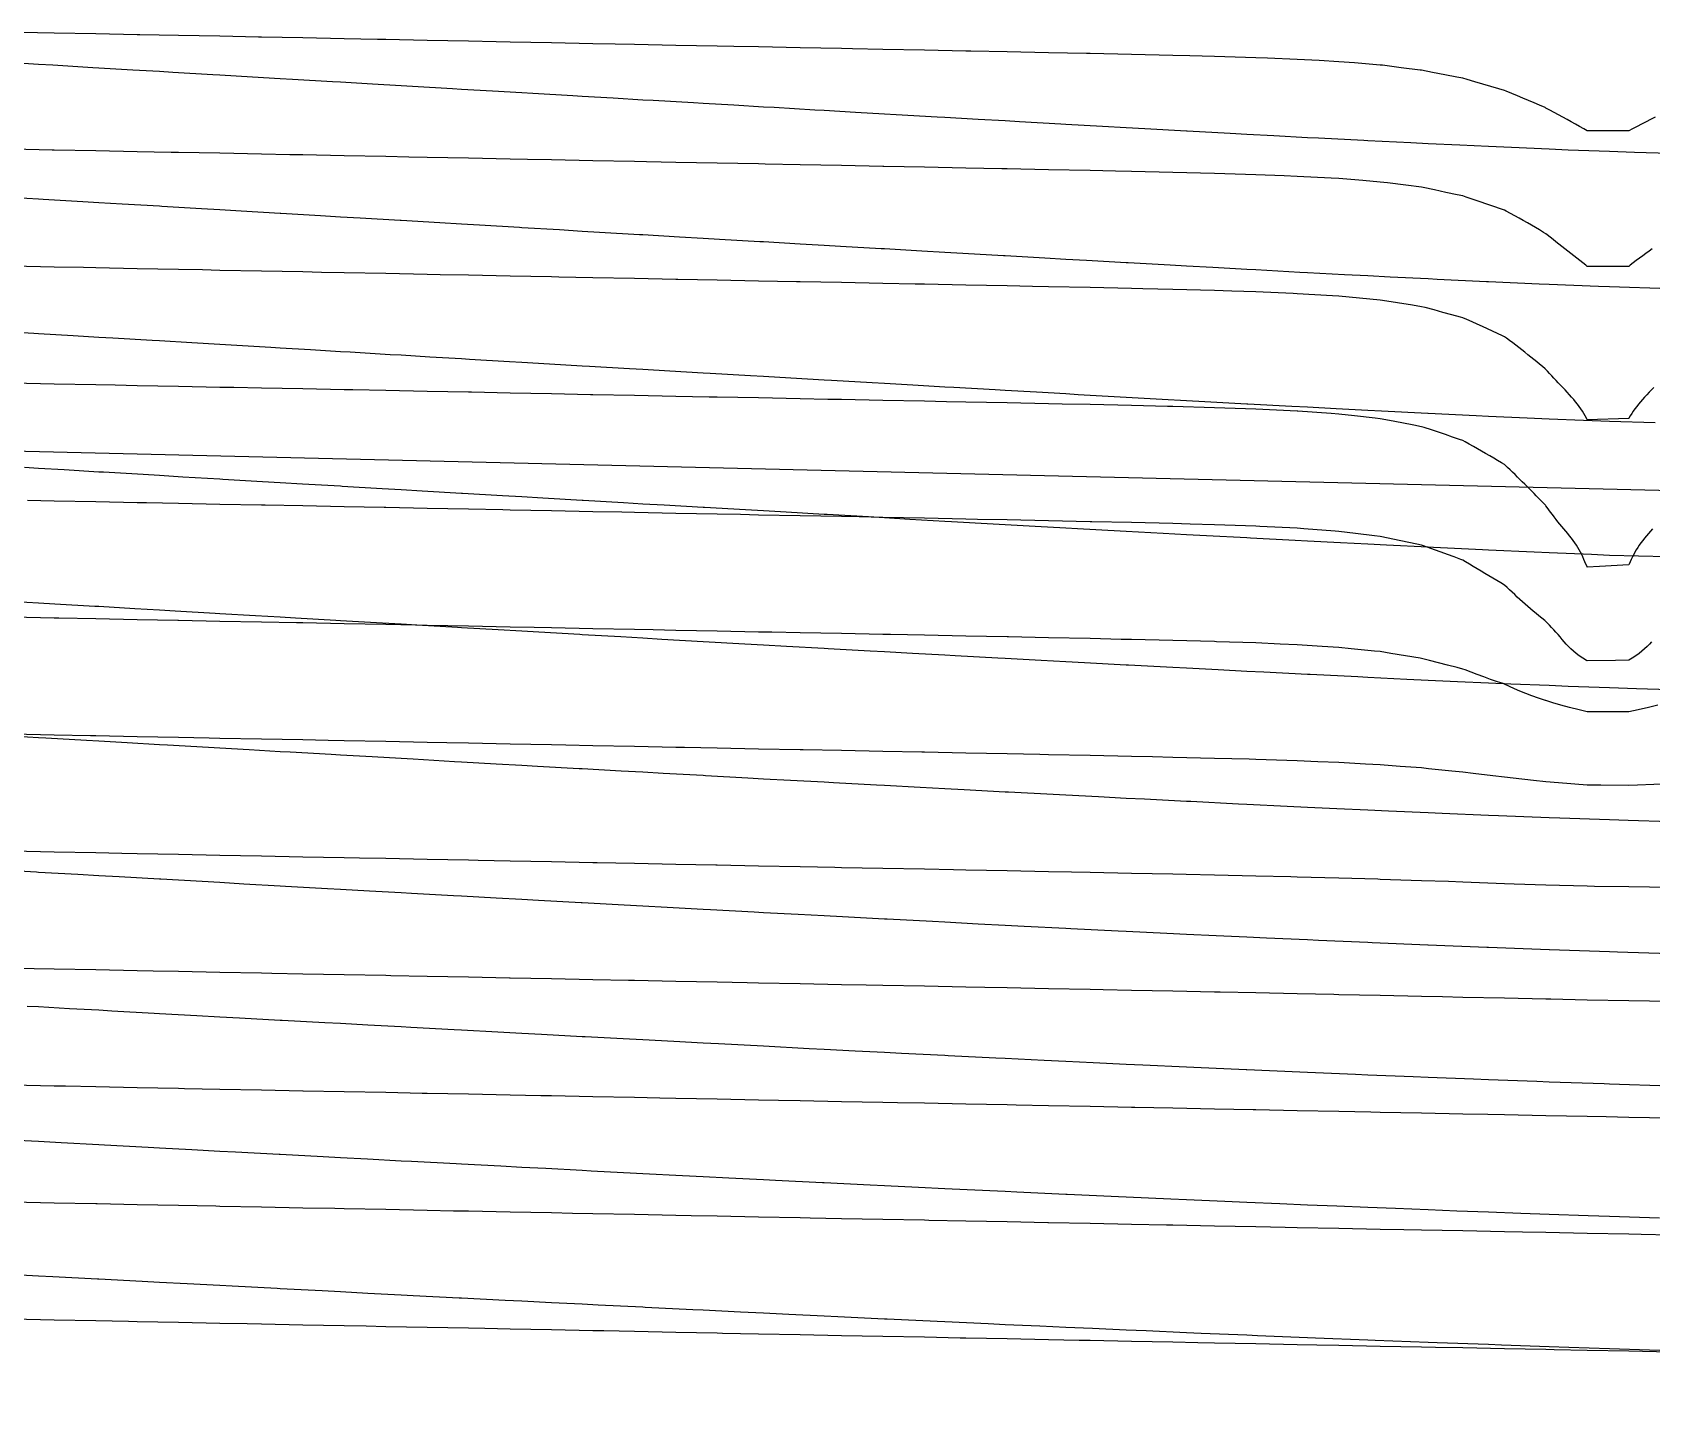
# Model space of a CAD drawing. Header units: metres. Extents: x 0 to 7092, y 40 to 458.
# Drawn here: x 2475.7 to 2560.4, y 40 to 112 of the extents above; entities that cross this region are included whole.
import ezdxf

# ---------------------------------------------------------------- set-up
doc = ezdxf.new("R2010")
doc.units = ezdxf.units.M

msp = doc.modelspace()

# ---------------------------------------------------------------- linework, layer by layer
at = {"layer": 'Contour_Level_10'}
msp.add_lwpolyline([(2561.38, 105.691), (2559.533, 105.748), (2558.218, 105.788), (2556.053, 105.871), (2555.057, 105.909), (2553.095, 105.994), (2551.895, 106.046), (2550.386, 106.117), (2548.733, 106.195), (2547.823, 106.24), (2545.571, 106.352), (2545.358, 106.363), (2542.984, 106.486), (2542.41, 106.516), (2540.661, 106.61), (2539.248, 106.685), (2538.374, 106.733), (2536.118, 106.856), (2536.086, 106.858), (2533.899, 106.979), (2532.924, 107.033), (2531.696, 107.102), (2529.763, 107.211), (2529.508, 107.225), (2527.338, 107.348), (2526.601, 107.39), (2525.18, 107.471), (2523.439, 107.571), (2523.031, 107.595), (2520.892, 107.718), (2520.277, 107.753), (2518.76, 107.841), (2517.116, 107.936), (2516.633, 107.964), (2514.513, 108.087), (2513.954, 108.12), (2512.398, 108.21), (2510.792, 108.304), (2510.286, 108.333), (2508.179, 108.456), (2507.63, 108.488), (2506.075, 108.58), (2504.468, 108.674), (2503.972, 108.703), (2501.873, 108.826), (2501.307, 108.859), (2499.775, 108.949), (2498.145, 109.045), (2497.679, 109.072), (2495.585, 109.195), (2494.983, 109.231), (2493.492, 109.318), (2491.821, 109.417), (2491.4, 109.441), (2489.309, 109.565), (2488.66, 109.603), (2487.219, 109.688), (2485.498, 109.789), (2485.129, 109.811), (2483.039, 109.934), (2482.336, 109.975), (2480.949, 110.057), (2479.174, 110.162), (2478.86, 110.18), (2476.77, 110.303), (2476.013, 110.348), (2474.68, 110.426)], dxfattribs=at)
at = {"layer": 'Contour_Level_11'}
msp.add_lwpolyline([(2561.38, 98.612), (2558.218, 98.707), (2557.64, 98.73), (2555.057, 98.83), (2554.54, 98.853), (2551.895, 98.97), (2551.774, 98.976), (2549.205, 99.099), (2548.733, 99.122), (2546.741, 99.222), (2545.571, 99.281), (2544.348, 99.345), (2542.41, 99.447), (2542.008, 99.468), (2539.719, 99.592), (2539.248, 99.617), (2537.467, 99.715), (2536.086, 99.791), (2535.238, 99.838), (2533.03, 99.961), (2532.924, 99.967), (2530.848, 100.084), (2529.763, 100.145), (2528.677, 100.207), (2526.601, 100.326), (2526.517, 100.33), (2524.373, 100.453), (2523.439, 100.507), (2522.236, 100.577), (2520.277, 100.69), (2520.106, 100.7), (2517.985, 100.823), (2517.116, 100.873), (2515.87, 100.946), (2513.954, 101.058), (2513.759, 101.069), (2511.655, 101.192), (2510.792, 101.243), (2509.554, 101.315), (2507.63, 101.428), (2507.455, 101.438), (2505.362, 101.562), (2504.468, 101.614), (2503.271, 101.685), (2501.307, 101.8), (2501.182, 101.808), (2499.096, 101.931), (2498.145, 101.987), (2497.012, 102.054), (2494.983, 102.174), (2494.93, 102.177), (2492.85, 102.3), (2491.821, 102.361), (2490.772, 102.423), (2488.694, 102.547), (2488.66, 102.549), (2486.619, 102.67), (2485.498, 102.736), (2484.544, 102.793), (2482.471, 102.916), (2482.336, 102.924), (2480.399, 103.039), (2479.174, 103.112), (2478.327, 103.162), (2476.256, 103.285), (2476.013, 103.3), (2474.187, 103.408)], dxfattribs=at)
at = {"layer": 'Contour_Level_12'}
msp.add_lwpolyline([(2560.615, 91.589), (2558.218, 91.658), (2556.856, 91.712), (2555.057, 91.783), (2553.905, 91.835), (2551.895, 91.926), (2551.235, 91.958), (2548.733, 92.08), (2548.704, 92.081), (2546.284, 92.204), (2545.571, 92.24), (2543.917, 92.327), (2542.41, 92.406), (2541.591, 92.45), (2539.301, 92.574), (2539.248, 92.576), (2537.05, 92.697), (2536.086, 92.749), (2534.819, 92.82), (2532.924, 92.925), (2532.605, 92.943), (2530.412, 93.066), (2529.763, 93.103), (2528.234, 93.189), (2526.601, 93.282), (2526.067, 93.312), (2523.912, 93.435), (2523.439, 93.462), (2521.768, 93.559), (2520.277, 93.644), (2519.63, 93.682), (2517.501, 93.805), (2517.116, 93.827), (2515.379, 93.928), (2513.954, 94.011), (2513.262, 94.051), (2511.151, 94.174), (2510.792, 94.195), (2509.046, 94.297), (2507.63, 94.38), (2506.943, 94.42), (2504.846, 94.544), (2504.468, 94.566), (2502.752, 94.667), (2501.307, 94.752), (2500.661, 94.79), (2498.574, 94.913), (2498.145, 94.938), (2496.489, 95.036), (2494.983, 95.125), (2494.407, 95.159), (2492.327, 95.282), (2491.821, 95.312), (2490.25, 95.405), (2488.66, 95.5), (2488.175, 95.529), (2486.102, 95.652), (2485.498, 95.688), (2484.032, 95.775), (2482.336, 95.876), (2481.962, 95.898), (2479.895, 96.021), (2479.174, 96.064), (2477.83, 96.144), (2476.013, 96.253), (2475.766, 96.267), (2473.705, 96.39)], dxfattribs=at)
at = {"layer": 'Contour_Level_13'}
msp.add_lwpolyline([(2561.252, 84.571), (2558.218, 84.657), (2557.279, 84.694), (2555.057, 84.781), (2554.271, 84.817), (2551.895, 84.924), (2551.571, 84.94), (2549.016, 85.063), (2548.733, 85.077), (2546.549, 85.186), (2545.571, 85.235), (2544.136, 85.309), (2542.41, 85.398), (2541.766, 85.432), (2539.434, 85.556), (2539.248, 85.565), (2537.139, 85.679), (2536.086, 85.735), (2534.867, 85.802), (2532.924, 85.908), (2532.614, 85.925), (2530.384, 86.048), (2529.763, 86.082), (2528.171, 86.171), (2526.601, 86.259), (2525.971, 86.294), (2523.784, 86.417), (2523.439, 86.437), (2521.61, 86.541), (2520.277, 86.616), (2519.445, 86.664), (2517.289, 86.787), (2517.116, 86.797), (2515.144, 86.91), (2513.954, 86.978), (2513.004, 87.033), (2510.871, 87.156), (2510.792, 87.161), (2508.746, 87.279), (2507.63, 87.344), (2506.625, 87.402), (2504.509, 87.526), (2504.468, 87.528), (2502.4, 87.649), (2501.307, 87.712), (2500.294, 87.772), (2498.191, 87.895), (2498.145, 87.898), (2496.094, 88.018), (2494.983, 88.083), (2493.999, 88.141), (2491.907, 88.264), (2491.821, 88.269), (2489.82, 88.387), (2488.66, 88.456), (2487.735, 88.511), (2485.653, 88.634), (2485.498, 88.643), (2483.574, 88.757), (2482.336, 88.83), (2481.497, 88.88), (2479.422, 89.003), (2479.174, 89.018), (2477.351, 89.126), (2476.013, 89.206), (2475.281, 89.249)], dxfattribs=at)
at = {"layer": 'Contour_Level_14'}
msp.add_lwpolyline([(2561.38, 77.624), (2559.637, 77.676), (2558.218, 77.718), (2556.061, 77.799), (2555.057, 77.837), (2553.048, 77.922), (2551.895, 77.971), (2550.267, 78.045), (2548.733, 78.115), (2547.615, 78.168), (2545.571, 78.266), (2545.053, 78.291), (2542.56, 78.414), (2542.41, 78.422), (2540.129, 78.538), (2539.248, 78.582), (2537.737, 78.661), (2536.086, 78.746), (2535.377, 78.784), (2533.047, 78.907), (2532.924, 78.913), (2530.75, 79.03), (2529.763, 79.083), (2528.472, 79.153), (2526.601, 79.255), (2526.211, 79.276), (2523.971, 79.399), (2523.439, 79.429), (2521.747, 79.523), (2520.277, 79.604), (2519.534, 79.646), (2517.333, 79.769), (2517.116, 79.781), (2515.146, 79.892), (2513.954, 79.959), (2512.968, 80.015), (2510.797, 80.138), (2510.792, 80.138), (2508.637, 80.261), (2507.63, 80.319), (2506.484, 80.384), (2504.468, 80.5), (2504.336, 80.508), (2502.197, 80.631), (2501.307, 80.682), (2500.063, 80.754), (2498.145, 80.865), (2497.934, 80.877), (2495.811, 81), (2494.983, 81.048), (2493.692, 81.123), (2491.821, 81.232), (2491.577, 81.246), (2489.466, 81.369), (2488.66, 81.416), (2487.36, 81.492), (2485.498, 81.601), (2485.256, 81.616), (2483.157, 81.739), (2482.336, 81.787), (2481.06, 81.862), (2479.174, 81.973), (2478.966, 81.985), (2476.875, 82.108), (2476.013, 82.159), (2474.787, 82.231)], dxfattribs=at)
at = {"layer": 'Contour_Level_15'}
msp.add_lwpolyline([(2561.38, 70.711), (2559.188, 70.781), (2558.218, 70.812), (2555.621, 70.904), (2555.057, 70.924), (2552.418, 71.027), (2551.895, 71.048), (2549.455, 71.15), (2548.733, 71.181), (2546.65, 71.273), (2545.571, 71.321), (2543.957, 71.396), (2542.41, 71.468), (2541.348, 71.52), (2539.248, 71.621), (2538.804, 71.643), (2536.317, 71.766), (2536.086, 71.777), (2533.881, 71.889), (2532.924, 71.937), (2531.479, 72.012), (2529.763, 72.101), (2529.107, 72.135), (2526.762, 72.258), (2526.601, 72.267), (2524.447, 72.381), (2523.439, 72.435), (2522.15, 72.505), (2520.277, 72.605), (2519.87, 72.628), (2517.609, 72.751), (2517.116, 72.778), (2515.364, 72.874), (2513.954, 72.951), (2513.131, 72.997), (2510.909, 73.12), (2510.792, 73.127), (2508.701, 73.243), (2507.63, 73.303), (2506.502, 73.366), (2504.468, 73.481), (2504.31, 73.489), (2502.129, 73.613), (2501.307, 73.659), (2499.955, 73.736), (2498.145, 73.838), (2497.787, 73.859), (2495.626, 73.982), (2494.983, 74.019), (2493.472, 74.105), (2491.821, 74.2), (2491.322, 74.228), (2489.178, 74.351), (2488.66, 74.381), (2487.038, 74.474), (2485.498, 74.563), (2484.903, 74.598), (2482.771, 74.721), (2482.336, 74.746), (2480.644, 74.844), (2479.174, 74.929), (2478.519, 74.967), (2476.397, 75.09), (2476.013, 75.112), (2474.279, 75.213)], dxfattribs=at)
at = {"layer": 'Contour_Level_16'}
for points in [[(2560.612, 107.595), (2560.371, 107.471), (2560.134, 107.348), (2559.899, 107.225), (2559.664, 107.102), (2559.428, 106.979), (2559.224, 106.874), (2557.056, 106.875), (2556.87, 106.979), (2556.651, 107.102), (2556.435, 107.225), (2556.218, 107.348), (2556.001, 107.471), (2555.78, 107.595), (2555.556, 107.718), (2555.327, 107.841), (2555.093, 107.964), (2554.888, 108.069), (2554.847, 108.087), (2554.559, 108.21), (2554.271, 108.333), (2553.981, 108.456), (2553.69, 108.58), (2553.399, 108.703), (2553.107, 108.826), (2552.815, 108.949), (2552.72, 108.989), (2552.435, 109.072), (2552.015, 109.195), (2551.596, 109.318), (2551.178, 109.441), (2550.762, 109.565), (2550.552, 109.627), (2550.236, 109.688), (2549.599, 109.811), (2548.965, 109.934), (2548.384, 110.047), (2548.306, 110.057), (2547.317, 110.18), (2546.334, 110.303), (2546.216, 110.318), (2544.876, 110.426), (2544.048, 110.494), (2543.022, 110.55), (2541.88, 110.612), (2540.33, 110.673), (2539.712, 110.697), (2537.544, 110.763), (2536.267, 110.796), (2535.376, 110.819), (2533.208, 110.868), (2531.04, 110.915), (2530.853, 110.919), (2528.871, 110.96), (2526.703, 111.004), (2524.804, 111.042), (2524.535, 111.047), (2522.367, 111.091), (2520.199, 111.134), (2518.615, 111.165), (2518.031, 111.177), (2515.863, 111.22), (2513.695, 111.263), (2512.401, 111.288), (2511.527, 111.306), (2509.359, 111.349), (2507.191, 111.391), (2506.184, 111.411), (2505.023, 111.434), (2502.855, 111.477), (2500.687, 111.52), (2499.966, 111.535), (2498.519, 111.563), (2496.35, 111.606), (2494.182, 111.649), (2493.747, 111.658), (2492.014, 111.692), (2489.846, 111.735), (2487.678, 111.778), (2487.529, 111.781), (2485.51, 111.821), (2483.342, 111.864), (2481.311, 111.904), (2481.174, 111.907), (2479.006, 111.95), (2476.838, 111.992), (2475.093, 112.027)], [(2561.38, 63.797), (2558.639, 63.886), (2558.218, 63.899), (2555.081, 64.009), (2555.057, 64.01), (2551.895, 64.128), (2551.802, 64.132), (2548.733, 64.255), (2548.719, 64.255), (2545.794, 64.378), (2545.571, 64.388), (2542.988, 64.502), (2542.41, 64.527), (2540.272, 64.625), (2539.248, 64.671), (2537.63, 64.748), (2536.086, 64.821), (2535.048, 64.871), (2532.924, 64.974), (2532.516, 64.994), (2530.031, 65.117), (2529.763, 65.13), (2527.588, 65.24), (2526.601, 65.29), (2525.175, 65.363), (2523.439, 65.453), (2522.787, 65.486), (2520.425, 65.61), (2520.277, 65.617), (2518.09, 65.733), (2517.116, 65.784), (2515.772, 65.856), (2513.954, 65.953), (2513.47, 65.979), (2511.185, 66.102), (2510.792, 66.123), (2508.916, 66.225), (2507.63, 66.295), (2506.659, 66.348), (2504.468, 66.468), (2504.411, 66.471), (2502.178, 66.595), (2501.307, 66.643), (2499.953, 66.718), (2498.145, 66.818), (2497.736, 66.841), (2495.528, 66.964), (2494.983, 66.994), (2493.327, 67.087), (2491.821, 67.171), (2491.133, 67.21), (2488.944, 67.333), (2488.66, 67.349), (2486.762, 67.456), (2485.498, 67.528), (2484.584, 67.58), (2482.411, 67.703), (2482.336, 67.707), (2480.242, 67.826), (2479.174, 67.886), (2478.076, 67.949), (2476.013, 68.066), (2475.913, 68.072), (2473.753, 68.195)]]:
    msp.add_lwpolyline(points, dxfattribs=at)
at = {"layer": 'Contour_Level_17'}
for points in [[(2560.459, 100.7), (2560.292, 100.577), (2560.125, 100.453), (2559.956, 100.33), (2559.788, 100.207), (2559.622, 100.084), (2559.457, 99.961), (2559.297, 99.838), (2559.224, 99.781), (2557.056, 99.777), (2556.983, 99.838), (2556.83, 99.961), (2556.674, 100.084), (2556.515, 100.207), (2556.355, 100.33), (2556.195, 100.453), (2556.036, 100.577), (2555.878, 100.7), (2555.722, 100.823), (2555.568, 100.946), (2555.416, 101.069), (2555.263, 101.192), (2555.11, 101.315), (2554.954, 101.438), (2554.888, 101.49), (2554.769, 101.562), (2554.562, 101.685), (2554.352, 101.808), (2554.139, 101.931), (2553.924, 102.054), (2553.707, 102.177), (2553.487, 102.3), (2553.264, 102.423), (2553.038, 102.547), (2552.81, 102.67), (2552.72, 102.718), (2552.508, 102.793), (2552.158, 102.916), (2551.804, 103.039), (2551.447, 103.162), (2551.086, 103.285), (2550.722, 103.408), (2550.552, 103.465), (2550.24, 103.532), (2549.653, 103.655), (2549.063, 103.778), (2548.468, 103.901), (2548.384, 103.918), (2547.561, 104.024), (2546.6, 104.147), (2546.216, 104.196), (2545.304, 104.27), (2544.048, 104.372), (2543.658, 104.393), (2541.88, 104.49), (2541.193, 104.517), (2539.712, 104.574), (2537.551, 104.64), (2537.544, 104.64), (2535.376, 104.695), (2533.208, 104.745), (2532.375, 104.763), (2531.04, 104.791), (2528.871, 104.836), (2526.703, 104.88), (2526.425, 104.886), (2524.535, 104.924), (2522.367, 104.967), (2520.253, 105.009), (2520.199, 105.01), (2518.031, 105.053), (2515.863, 105.096), (2514.043, 105.132), (2513.695, 105.139), (2511.527, 105.182), (2509.359, 105.225), (2507.826, 105.255), (2507.191, 105.268), (2505.023, 105.311), (2502.855, 105.354), (2501.608, 105.378), (2500.687, 105.397), (2498.519, 105.44), (2496.35, 105.482), (2495.389, 105.502), (2494.182, 105.525), (2492.014, 105.568), (2489.846, 105.611), (2489.171, 105.625), (2487.678, 105.654), (2485.51, 105.697), (2483.342, 105.74), (2482.953, 105.748), (2481.174, 105.783), (2479.006, 105.826), (2476.838, 105.869), (2476.735, 105.871), (2474.67, 105.912)], [(2561.38, 56.879), (2558.218, 56.982), (2557.946, 56.991), (2555.057, 57.091), (2554.418, 57.114), (2551.895, 57.206), (2551.095, 57.237), (2548.733, 57.328), (2547.939, 57.36), (2545.571, 57.456), (2544.92, 57.483), (2542.41, 57.589), (2542.013, 57.607), (2539.248, 57.727), (2539.198, 57.73), (2536.47, 57.853), (2536.086, 57.87), (2533.806, 57.976), (2532.924, 58.017), (2531.195, 58.099), (2529.763, 58.167), (2528.631, 58.222), (2526.601, 58.321), (2526.106, 58.345), (2523.618, 58.468), (2523.439, 58.477), (2521.167, 58.592), (2520.277, 58.636), (2518.741, 58.715), (2517.116, 58.798), (2516.339, 58.838), (2513.957, 58.961), (2513.954, 58.961), (2511.601, 59.084), (2510.792, 59.126), (2509.261, 59.207), (2507.63, 59.293), (2506.935, 59.33), (2504.623, 59.453), (2504.468, 59.462), (2502.328, 59.577), (2501.307, 59.631), (2500.042, 59.7), (2498.145, 59.802), (2497.767, 59.823), (2495.502, 59.946), (2494.983, 59.974), (2493.247, 60.069), (2491.821, 60.147), (2490.999, 60.192), (2488.757, 60.315), (2488.66, 60.321), (2486.524, 60.438), (2485.498, 60.495), (2484.295, 60.562), (2482.336, 60.67), (2482.071, 60.685), (2479.852, 60.808), (2479.174, 60.845), (2477.637, 60.931), (2476.013, 61.021), (2475.424, 61.054)]]:
    msp.add_lwpolyline(points, dxfattribs=at)
at = {"layer": 'Contour_Level_18'}
for points in [[(2560.535, 93.435), (2560.412, 93.312), (2560.291, 93.189), (2560.173, 93.066), (2560.057, 92.943), (2559.945, 92.82), (2559.838, 92.697), (2559.736, 92.574), (2559.64, 92.45), (2559.549, 92.327), (2559.464, 92.204), (2559.384, 92.081), (2559.308, 91.958), (2559.235, 91.835), (2559.224, 91.817), (2557.056, 91.751), (2557.012, 91.835), (2556.945, 91.958), (2556.875, 92.081), (2556.8, 92.204), (2556.72, 92.327), (2556.635, 92.45), (2556.543, 92.574), (2556.446, 92.697), (2556.344, 92.82), (2556.237, 92.943), (2556.126, 93.066), (2556.011, 93.189), (2555.894, 93.312), (2555.776, 93.435), (2555.658, 93.559), (2555.54, 93.682), (2555.423, 93.805), (2555.307, 93.928), (2555.194, 94.051), (2555.082, 94.174), (2554.971, 94.297), (2554.888, 94.39), (2554.852, 94.42), (2554.705, 94.544), (2554.557, 94.667), (2554.408, 94.79), (2554.257, 94.913), (2554.105, 95.036), (2553.951, 95.159), (2553.795, 95.282), (2553.638, 95.405), (2553.479, 95.529), (2553.318, 95.652), (2553.155, 95.775), (2552.991, 95.898), (2552.824, 96.021), (2552.72, 96.097), (2552.622, 96.144), (2552.363, 96.267), (2552.1, 96.39), (2551.836, 96.514), (2551.568, 96.637), (2551.298, 96.76), (2551.025, 96.883), (2550.749, 97.006), (2550.552, 97.093), (2550.419, 97.129), (2549.964, 97.252), (2549.504, 97.375), (2549.04, 97.498), (2548.571, 97.622), (2548.384, 97.67), (2547.915, 97.745), (2547.132, 97.868), (2546.343, 97.991), (2546.216, 98.011), (2545.137, 98.114), (2544.048, 98.218), (2543.732, 98.237), (2541.88, 98.351), (2541.657, 98.36), (2539.712, 98.443), (2538.448, 98.483), (2537.544, 98.512), (2535.376, 98.57), (2533.796, 98.607), (2533.208, 98.62), (2531.04, 98.667), (2528.871, 98.712), (2528.022, 98.73), (2526.703, 98.757), (2524.535, 98.8), (2522.367, 98.843), (2521.888, 98.853), (2520.199, 98.886), (2518.031, 98.929), (2515.863, 98.972), (2515.683, 98.976), (2513.695, 99.015), (2511.527, 99.058), (2509.467, 99.099), (2509.359, 99.101), (2507.191, 99.144), (2505.023, 99.187), (2503.249, 99.222), (2502.855, 99.23), (2500.687, 99.273), (2498.519, 99.316), (2497.031, 99.345), (2496.35, 99.359), (2494.182, 99.402), (2492.014, 99.445), (2490.813, 99.468), (2489.846, 99.488), (2487.678, 99.531), (2485.51, 99.573), (2484.595, 99.592), (2483.342, 99.616), (2481.174, 99.659), (2479.006, 99.702), (2478.376, 99.715), (2476.838, 99.745), (2474.67, 99.788)], [(2560.834, 49.973), (2558.218, 50.058), (2557.107, 50.096), (2555.057, 50.166), (2553.582, 50.219), (2551.895, 50.28), (2550.23, 50.342), (2548.733, 50.399), (2547.025, 50.465), (2545.571, 50.522), (2543.945, 50.589), (2542.41, 50.651), (2540.969, 50.712), (2539.248, 50.784), (2538.082, 50.835), (2536.086, 50.922), (2535.27, 50.958), (2532.924, 51.063), (2532.523, 51.081), (2529.834, 51.204), (2529.763, 51.207), (2527.2, 51.327), (2526.601, 51.355), (2524.608, 51.45), (2523.439, 51.506), (2522.052, 51.574), (2520.277, 51.66), (2519.528, 51.697), (2517.116, 51.816), (2517.033, 51.82), (2514.571, 51.943), (2513.954, 51.974), (2512.131, 52.066), (2510.792, 52.134), (2509.711, 52.189), (2507.63, 52.296), (2507.309, 52.312), (2504.927, 52.435), (2504.468, 52.459), (2502.561, 52.559), (2501.307, 52.624), (2500.208, 52.682), (2498.145, 52.79), (2497.866, 52.805), (2495.539, 52.928), (2494.983, 52.957), (2493.221, 53.051), (2491.821, 53.126), (2490.912, 53.174), (2488.66, 53.295), (2488.611, 53.297), (2486.318, 53.42), (2485.498, 53.465), (2484.032, 53.544), (2482.336, 53.635), (2481.75, 53.667), (2479.473, 53.79), (2479.174, 53.806), (2477.201, 53.913), (2476.013, 53.977), (2474.931, 54.036)]]:
    msp.add_lwpolyline(points, dxfattribs=at)
at = {"layer": 'Contour_Level_19'}
for points in [[(2560.461, 86.048), (2560.356, 85.925), (2560.252, 85.802), (2560.15, 85.679), (2560.051, 85.556), (2559.955, 85.432), (2559.864, 85.309), (2559.778, 85.186), (2559.697, 85.063), (2559.621, 84.94), (2559.55, 84.817), (2559.483, 84.694), (2559.42, 84.571), (2559.36, 84.447), (2559.302, 84.324), (2559.245, 84.201), (2559.224, 84.159), (2557.697, 84.078), (2557.056, 84.045), (2557.041, 84.078), (2556.987, 84.201), (2556.935, 84.324), (2556.882, 84.447), (2556.826, 84.571), (2556.768, 84.694), (2556.706, 84.817), (2556.639, 84.94), (2556.566, 85.063), (2556.488, 85.186), (2556.406, 85.309), (2556.318, 85.432), (2556.225, 85.556), (2556.129, 85.679), (2556.03, 85.802), (2555.928, 85.925), (2555.826, 86.048), (2555.723, 86.171), (2555.62, 86.294), (2555.519, 86.417), (2555.419, 86.541), (2555.322, 86.664), (2555.228, 86.787), (2555.136, 86.91), (2555.046, 87.033), (2554.958, 87.156), (2554.888, 87.255), (2554.865, 87.279), (2554.747, 87.402), (2554.628, 87.526), (2554.509, 87.649), (2554.389, 87.772), (2554.269, 87.895), (2554.148, 88.018), (2554.026, 88.141), (2553.904, 88.264), (2553.78, 88.387), (2553.656, 88.511), (2553.531, 88.634), (2553.404, 88.757), (2553.277, 88.88), (2553.148, 89.003), (2553.019, 89.126), (2552.888, 89.249), (2552.756, 89.372), (2552.72, 89.406), (2552.571, 89.495), (2552.365, 89.619), (2552.158, 89.742), (2551.949, 89.865), (2551.738, 89.988), (2551.526, 90.111), (2551.313, 90.234), (2551.098, 90.357), (2550.881, 90.48), (2550.663, 90.604), (2550.552, 90.666), (2550.372, 90.727), (2550.008, 90.85), (2549.641, 90.973), (2549.271, 91.096), (2548.899, 91.219), (2548.524, 91.342), (2548.384, 91.388), (2547.985, 91.465), (2547.347, 91.589), (2546.706, 91.712), (2546.216, 91.805), (2545.957, 91.835), (2544.88, 91.958), (2544.048, 92.053), (2543.647, 92.081), (2541.91, 92.204), (2541.88, 92.206), (2539.712, 92.309), (2539.179, 92.327), (2537.544, 92.384), (2535.376, 92.444), (2535.09, 92.45), (2533.208, 92.495), (2531.04, 92.543), (2529.586, 92.574), (2528.871, 92.589), (2526.703, 92.633), (2524.535, 92.676), (2523.517, 92.697), (2522.367, 92.72), (2520.199, 92.763), (2518.031, 92.806), (2517.323, 92.82), (2515.863, 92.849), (2513.695, 92.892), (2511.527, 92.935), (2511.109, 92.943), (2509.359, 92.978), (2507.191, 93.021), (2505.023, 93.063), (2504.891, 93.066), (2502.855, 93.106), (2500.687, 93.149), (2498.673, 93.189), (2498.519, 93.192), (2496.35, 93.235), (2494.182, 93.278), (2492.455, 93.312), (2492.014, 93.321), (2489.846, 93.364), (2487.678, 93.407), (2486.236, 93.435), (2485.51, 93.45), (2483.342, 93.493), (2481.174, 93.536), (2480.018, 93.559), (2479.006, 93.579), (2476.838, 93.622), (2474.67, 93.664)], [(2561.38, 43.026), (2559.789, 43.078), (2558.218, 43.129), (2556.093, 43.201), (2555.057, 43.236), (2552.57, 43.324), (2551.895, 43.348), (2549.198, 43.447), (2548.733, 43.465), (2545.957, 43.571), (2545.571, 43.585), (2542.829, 43.694), (2542.41, 43.71), (2539.798, 43.817), (2539.248, 43.839), (2536.852, 43.94), (2536.086, 43.972), (2533.978, 44.063), (2532.924, 44.109), (2531.168, 44.186), (2529.763, 44.248), (2528.412, 44.309), (2526.601, 44.391), (2525.706, 44.432), (2523.439, 44.537), (2523.042, 44.556), (2520.418, 44.679), (2520.277, 44.685), (2517.833, 44.802), (2517.116, 44.836), (2515.278, 44.925), (2513.954, 44.989), (2512.749, 45.048), (2510.792, 45.144), (2510.244, 45.171), (2507.762, 45.294), (2507.63, 45.301), (2505.303, 45.417), (2504.468, 45.459), (2502.861, 45.541), (2501.307, 45.619), (2500.435, 45.664), (2498.145, 45.78), (2498.022, 45.787), (2495.625, 45.91), (2494.983, 45.943), (2493.24, 46.033), (2491.821, 46.106), (2490.864, 46.156), (2488.66, 46.271), (2488.497, 46.279), (2486.14, 46.402), (2485.498, 46.436), (2483.79, 46.526), (2482.336, 46.602), (2481.445, 46.649), (2479.174, 46.768), (2479.105, 46.772), (2476.77, 46.895), (2476.013, 46.935), (2474.437, 47.018)]]:
    msp.add_lwpolyline(points, dxfattribs=at)
at = {"layer": 'Contour_Level_20'}
msp.add_lwpolyline([(2560.422, 80.138), (2560.305, 80.015), (2560.183, 79.892), (2560.054, 79.769), (2559.915, 79.646), (2559.763, 79.523), (2559.596, 79.399), (2559.41, 79.276), (2559.224, 79.165), (2558.539, 79.153), (2557.056, 79.13), (2557.015, 79.153), (2556.815, 79.276), (2556.636, 79.399), (2556.475, 79.523), (2556.329, 79.646), (2556.196, 79.769), (2556.073, 79.892), (2555.957, 80.015), (2555.846, 80.138), (2555.738, 80.261), (2555.631, 80.384), (2555.524, 80.508), (2555.415, 80.631), (2555.305, 80.754), (2555.192, 80.877), (2555.077, 81), (2554.961, 81.123), (2554.888, 81.199), (2554.829, 81.246), (2554.676, 81.369), (2554.526, 81.492), (2554.378, 81.616), (2554.232, 81.739), (2554.088, 81.862), (2553.946, 81.985), (2553.805, 82.108), (2553.666, 82.231), (2553.529, 82.354), (2553.392, 82.477), (2553.258, 82.601), (2553.124, 82.724), (2552.992, 82.847), (2552.861, 82.97), (2552.731, 83.093), (2552.72, 83.103), (2552.527, 83.216), (2552.318, 83.339), (2552.111, 83.462), (2551.904, 83.586), (2551.699, 83.709), (2551.495, 83.832), (2551.291, 83.955), (2551.089, 84.078), (2550.886, 84.201), (2550.684, 84.324), (2550.552, 84.405), (2550.433, 84.447), (2550.09, 84.571), (2549.749, 84.694), (2549.407, 84.817), (2549.067, 84.94), (2548.726, 85.063), (2548.386, 85.186), (2548.384, 85.187), (2547.8, 85.309), (2547.215, 85.432), (2546.629, 85.556), (2546.216, 85.642), (2545.922, 85.679), (2544.926, 85.802), (2544.048, 85.91), (2543.855, 85.925), (2542.226, 86.048), (2541.88, 86.074), (2539.922, 86.171), (2539.712, 86.182), (2537.544, 86.259), (2536.268, 86.294), (2535.376, 86.319), (2533.208, 86.372), (2531.13, 86.417), (2531.04, 86.419), (2528.871, 86.465), (2526.703, 86.509), (2525.141, 86.541), (2524.535, 86.553), (2522.367, 86.596), (2520.199, 86.639), (2518.963, 86.664), (2518.031, 86.682), (2515.863, 86.725), (2513.695, 86.768), (2512.75, 86.787), (2511.527, 86.811), (2509.359, 86.854), (2507.191, 86.897), (2506.533, 86.91), (2505.023, 86.94), (2502.855, 86.983), (2500.687, 87.026), (2500.315, 87.033), (2498.519, 87.069), (2496.35, 87.112), (2494.182, 87.154), (2494.097, 87.156), (2492.014, 87.197), (2489.846, 87.24), (2487.878, 87.279), (2487.678, 87.283), (2485.51, 87.326), (2483.342, 87.369), (2481.66, 87.402), (2481.174, 87.412), (2479.006, 87.455), (2476.838, 87.498), (2475.442, 87.526)], dxfattribs=at)
at = {"layer": 'Contour_Level_21'}
for points in [[(2418.3, 91.479), (4565.815, 40)], [(2560.742, 76.814), (2560.261, 76.691), (2559.727, 76.568), (2559.224, 76.462), (2557.056, 76.472), (2556.633, 76.568), (2556.127, 76.691), (2555.668, 76.814), (2555.253, 76.937), (2554.888, 77.057), (2554.878, 77.06), (2554.508, 77.183), (2554.161, 77.306), (2553.836, 77.429), (2553.532, 77.553), (2553.246, 77.676), (2552.978, 77.799), (2552.726, 77.922), (2552.72, 77.925), (2552.35, 78.045), (2551.986, 78.168), (2551.637, 78.291), (2551.302, 78.414), (2550.98, 78.538), (2550.67, 78.661), (2550.552, 78.708), (2550.242, 78.784), (2549.746, 78.907), (2549.263, 79.03), (2548.794, 79.153), (2548.384, 79.263), (2548.303, 79.276), (2547.535, 79.399), (2546.782, 79.523), (2546.216, 79.617), (2545.928, 79.646), (2544.708, 79.769), (2544.048, 79.836), (2543.179, 79.892), (2541.88, 79.976), (2540.984, 80.015), (2539.712, 80.071), (2537.646, 80.138), (2537.544, 80.141), (2535.376, 80.199), (2533.208, 80.25), (2532.673, 80.261), (2531.04, 80.297), (2528.871, 80.342), (2526.768, 80.384), (2526.703, 80.386), (2524.535, 80.429), (2522.367, 80.472), (2520.602, 80.508), (2520.199, 80.516), (2518.031, 80.559), (2515.863, 80.601), (2514.392, 80.631), (2513.695, 80.644), (2511.527, 80.687), (2509.359, 80.73), (2508.175, 80.754), (2507.191, 80.773), (2505.023, 80.816), (2502.855, 80.859), (2501.957, 80.877), (2500.687, 80.902), (2498.519, 80.945), (2496.35, 80.988), (2495.738, 81), (2494.182, 81.031), (2492.014, 81.074), (2489.846, 81.117), (2489.52, 81.123), (2487.678, 81.16), (2485.51, 81.203), (2483.342, 81.245), (2483.302, 81.246), (2481.174, 81.288), (2479.006, 81.331), (2477.084, 81.369), (2476.838, 81.374), (2474.67, 81.417)]]:
    msp.add_lwpolyline(points, dxfattribs=at)
at = {"layer": 'Contour_Level_22'}
msp.add_lwpolyline([(2561.392, 72.707), (2559.682, 72.628), (2559.224, 72.607), (2557.766, 72.628), (2557.056, 72.637), (2555.549, 72.751), (2554.888, 72.803), (2554.237, 72.874), (2553.169, 72.997), (2552.72, 73.051), (2552.117, 73.12), (2551.084, 73.243), (2550.552, 73.31), (2549.972, 73.366), (2548.754, 73.489), (2548.384, 73.528), (2547.262, 73.613), (2546.216, 73.693), (2545.448, 73.736), (2544.048, 73.814), (2542.953, 73.859), (2541.88, 73.903), (2539.712, 73.973), (2539.365, 73.982), (2537.544, 74.031), (2535.376, 74.082), (2534.31, 74.105), (2533.208, 74.129), (2531.04, 74.175), (2528.871, 74.219), (2528.404, 74.228), (2526.703, 74.262), (2524.535, 74.306), (2522.367, 74.349), (2522.243, 74.351), (2520.199, 74.392), (2518.031, 74.435), (2516.033, 74.474), (2515.863, 74.478), (2513.695, 74.521), (2511.527, 74.564), (2509.817, 74.598), (2509.359, 74.607), (2507.191, 74.65), (2505.023, 74.693), (2503.599, 74.721), (2502.855, 74.735), (2500.687, 74.778), (2498.519, 74.821), (2497.38, 74.844), (2496.35, 74.864), (2494.182, 74.907), (2492.014, 74.95), (2491.162, 74.967), (2489.846, 74.993), (2487.678, 75.036), (2485.51, 75.079), (2484.944, 75.09), (2483.342, 75.122), (2481.174, 75.165), (2479.006, 75.208), (2478.726, 75.213), (2476.838, 75.251), (2474.67, 75.294)], dxfattribs=at)
at = {"layer": 'Contour_Level_23'}
msp.add_lwpolyline([(2561.392, 67.279), (2559.224, 67.3), (2557.442, 67.333), (2557.056, 67.34), (2554.888, 67.4), (2553.229, 67.456), (2552.72, 67.474), (2550.552, 67.553), (2549.789, 67.58), (2548.384, 67.629), (2546.216, 67.699), (2546.097, 67.703), (2544.048, 67.762), (2541.88, 67.818), (2541.552, 67.826), (2539.712, 67.869), (2537.544, 67.918), (2536.069, 67.949), (2535.376, 67.964), (2533.208, 68.008), (2531.04, 68.052), (2530.06, 68.072), (2528.871, 68.096), (2526.703, 68.139), (2524.535, 68.182), (2523.886, 68.195), (2522.367, 68.225), (2520.199, 68.268), (2518.031, 68.311), (2517.675, 68.318), (2515.863, 68.354), (2513.695, 68.397), (2511.527, 68.44), (2511.458, 68.441), (2509.359, 68.483), (2507.191, 68.526), (2505.24, 68.565), (2505.023, 68.569), (2502.855, 68.612), (2500.687, 68.655), (2499.022, 68.688), (2498.519, 68.698), (2496.35, 68.741), (2494.182, 68.784), (2492.804, 68.811), (2492.014, 68.826), (2489.846, 68.869), (2487.678, 68.912), (2486.586, 68.934), (2485.51, 68.955), (2483.342, 68.998), (2481.174, 69.041), (2480.367, 69.057), (2479.006, 69.084), (2476.838, 69.127), (2474.67, 69.17)], dxfattribs=at)
at = {"layer": 'Contour_Level_24'}
msp.add_lwpolyline([(2561.392, 61.301), (2559.224, 61.341), (2557.056, 61.384), (2555.142, 61.423), (2554.888, 61.429), (2552.72, 61.475), (2550.552, 61.523), (2549.473, 61.547), (2548.384, 61.571), (2546.216, 61.618), (2544.048, 61.664), (2543.795, 61.67), (2541.88, 61.71), (2539.712, 61.755), (2537.852, 61.793), (2537.544, 61.799), (2535.376, 61.843), (2533.208, 61.886), (2531.726, 61.916), (2531.04, 61.93), (2528.871, 61.973), (2526.703, 62.016), (2525.531, 62.039), (2524.535, 62.059), (2522.367, 62.102), (2520.199, 62.145), (2519.318, 62.162), (2518.031, 62.188), (2515.863, 62.231), (2513.695, 62.274), (2513.1, 62.285), (2511.527, 62.316), (2509.359, 62.359), (2507.191, 62.402), (2506.882, 62.408), (2505.023, 62.445), (2502.855, 62.488), (2500.687, 62.531), (2500.664, 62.532), (2498.519, 62.574), (2496.35, 62.617), (2494.446, 62.655), (2494.182, 62.66), (2492.014, 62.703), (2489.846, 62.746), (2488.228, 62.778), (2487.678, 62.789), (2485.51, 62.832), (2483.342, 62.875), (2482.009, 62.901), (2481.174, 62.917), (2479.006, 62.96), (2476.838, 63.003), (2475.791, 63.024), (2474.67, 63.046)], dxfattribs=at)
at = {"layer": 'Contour_Level_25'}
msp.add_lwpolyline([(2561.392, 55.201), (2559.224, 55.244), (2558.037, 55.267), (2557.056, 55.287), (2554.888, 55.33), (2552.72, 55.373), (2551.86, 55.39), (2550.552, 55.417), (2548.384, 55.46), (2546.216, 55.504), (2545.729, 55.514), (2544.048, 55.547), (2541.88, 55.591), (2539.712, 55.634), (2539.575, 55.637), (2537.544, 55.677), (2535.376, 55.72), (2533.385, 55.76), (2533.208, 55.763), (2531.04, 55.806), (2528.871, 55.849), (2527.176, 55.883), (2526.703, 55.892), (2524.535, 55.935), (2522.367, 55.978), (2520.96, 56.006), (2520.199, 56.021), (2518.031, 56.064), (2515.863, 56.107), (2514.742, 56.129), (2513.695, 56.15), (2511.527, 56.193), (2509.359, 56.236), (2508.524, 56.252), (2507.191, 56.279), (2505.023, 56.322), (2502.855, 56.365), (2502.306, 56.375), (2500.687, 56.407), (2498.519, 56.45), (2496.35, 56.493), (2496.088, 56.498), (2494.182, 56.536), (2492.014, 56.579), (2489.869, 56.622), (2489.846, 56.622), (2487.678, 56.665), (2485.51, 56.708), (2483.651, 56.745), (2483.342, 56.751), (2481.174, 56.794), (2479.006, 56.837), (2477.433, 56.868), (2476.838, 56.88), (2474.67, 56.923)], dxfattribs=at)
at = {"layer": 'Contour_Level_26'}
msp.add_lwpolyline([(2561.392, 49.081), (2559.878, 49.111), (2559.224, 49.124), (2557.056, 49.167), (2554.888, 49.21), (2553.662, 49.234), (2552.72, 49.253), (2550.552, 49.296), (2548.384, 49.339), (2547.454, 49.357), (2546.216, 49.382), (2544.048, 49.425), (2541.88, 49.468), (2541.247, 49.48), (2539.712, 49.511), (2537.544, 49.554), (2535.376, 49.597), (2535.035, 49.604), (2533.208, 49.64), (2531.04, 49.683), (2528.871, 49.726), (2528.82, 49.727), (2526.703, 49.769), (2524.535, 49.812), (2522.602, 49.85), (2522.367, 49.855), (2520.199, 49.897), (2518.031, 49.94), (2516.384, 49.973), (2515.863, 49.983), (2513.695, 50.026), (2511.527, 50.069), (2510.166, 50.096), (2509.359, 50.112), (2507.191, 50.155), (2505.023, 50.198), (2503.948, 50.219), (2502.855, 50.241), (2500.687, 50.284), (2498.519, 50.327), (2497.73, 50.342), (2496.35, 50.37), (2494.182, 50.413), (2492.014, 50.456), (2491.511, 50.465), (2489.846, 50.498), (2487.678, 50.541), (2485.51, 50.584), (2485.293, 50.589), (2483.342, 50.627), (2481.174, 50.67), (2479.075, 50.712), (2479.006, 50.713), (2476.838, 50.756), (2474.67, 50.799)], dxfattribs=at)
at = {"layer": 'Contour_Level_27'}
msp.add_lwpolyline([(2561.392, 42.958), (2559.224, 43.001), (2557.056, 43.044), (2555.331, 43.078), (2554.888, 43.087), (2552.72, 43.13), (2550.552, 43.173), (2549.114, 43.201), (2548.384, 43.216), (2546.216, 43.259), (2544.048, 43.302), (2542.897, 43.324), (2541.88, 43.344), (2539.712, 43.387), (2537.544, 43.43), (2536.68, 43.447), (2535.376, 43.473), (2533.208, 43.516), (2531.04, 43.559), (2530.462, 43.571), (2528.871, 43.602), (2526.703, 43.645), (2524.535, 43.688), (2524.244, 43.694), (2522.367, 43.731), (2520.199, 43.774), (2518.031, 43.817), (2518.026, 43.817), (2515.863, 43.86), (2513.695, 43.903), (2511.808, 43.94), (2511.527, 43.946), (2509.359, 43.988), (2507.191, 44.031), (2505.59, 44.063), (2505.023, 44.074), (2502.855, 44.117), (2500.687, 44.16), (2499.371, 44.186), (2498.519, 44.203), (2496.35, 44.246), (2494.182, 44.289), (2493.153, 44.309), (2492.014, 44.332), (2489.846, 44.375), (2487.678, 44.418), (2486.935, 44.432), (2485.51, 44.461), (2483.342, 44.504), (2481.174, 44.546), (2480.717, 44.556), (2479.006, 44.589), (2476.838, 44.632), (2474.67, 44.675)], dxfattribs=at)

doc.saveas('drawing.dxf')
